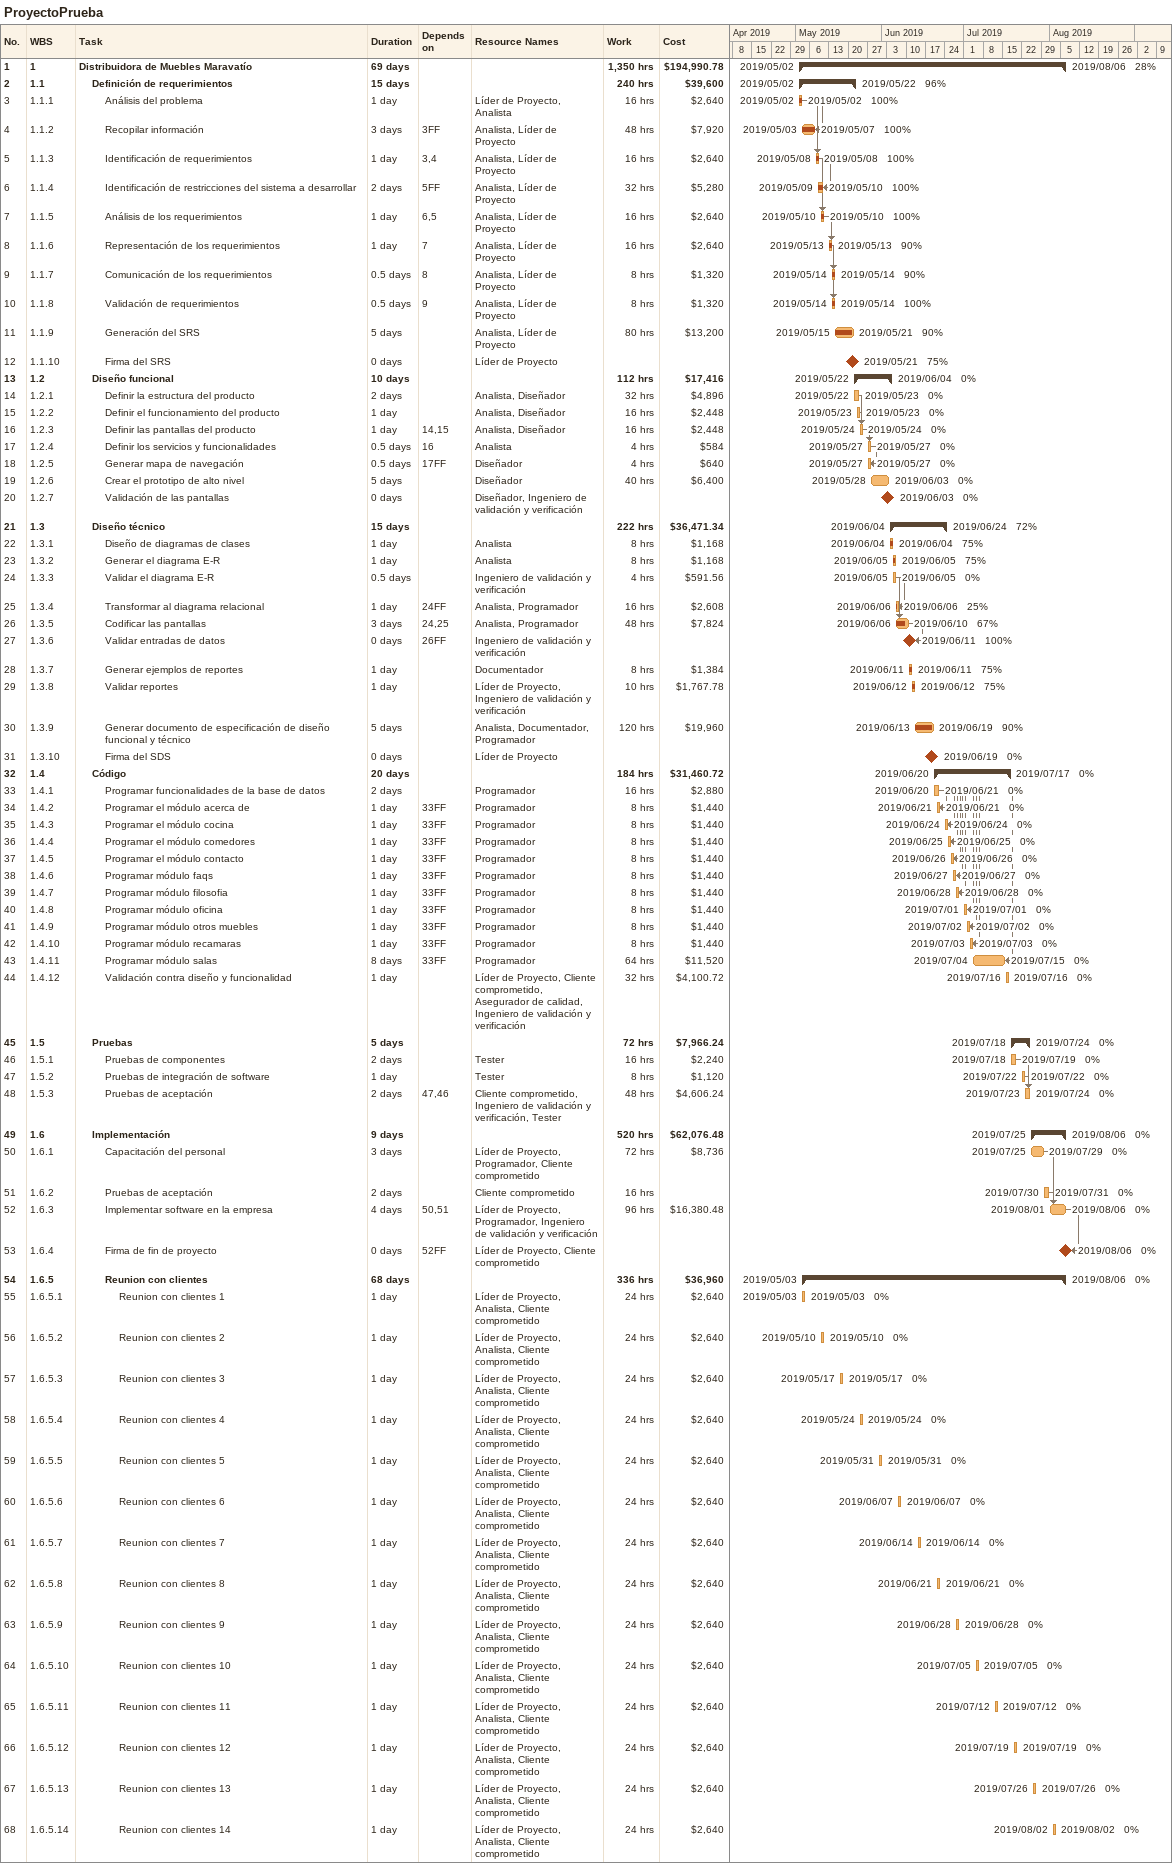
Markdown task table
ProyectoPrueba

| ID | WBS | Task | Duration | Start | Finish | Predecessors | Resources | % complete | Work (h) | Cost ($) |
|---|---|---|---|---|---|---|---|---|---|---|
| 1 | 1 | **Distribuidora de Muebles Maravatío** | 69d | 2019-05-02 | 2019-08-06 |  |  | 28 | 1350 | 194990.78 |
| 2 | 1.1 | **Definición de requerimientos** | 15d | 2019-05-02 | 2019-05-22 |  |  | 96 | 240 | 39600 |
| 3 | 1.1.1 | Análisis del problema | 1d | 2019-05-02 | 2019-05-02 |  | Líder de Proyecto, Analista | 100 | 16 | 2640 |
| 4 | 1.1.2 | Recopilar información | 3d | 2019-05-03 | 2019-05-07 | 3FF | Analista, Líder de Proyecto | 100 | 48 | 7920 |
| 5 | 1.1.3 | Identificación de requerimientos | 1d | 2019-05-08 | 2019-05-08 | 3, 4 | Analista, Líder de Proyecto | 100 | 16 | 2640 |
| 6 | 1.1.4 | Identificación de restricciones del sistema a desarrollar | 2d | 2019-05-09 | 2019-05-10 | 5FF | Analista, Líder de Proyecto | 100 | 32 | 5280 |
| 7 | 1.1.5 | Análisis de los requerimientos | 1d | 2019-05-10 | 2019-05-10 | 6, 5 | Analista, Líder de Proyecto | 100 | 16 | 2640 |
| 8 | 1.1.6 | Representación de los requerimientos | 1d | 2019-05-13 | 2019-05-13 | 7 | Analista, Líder de Proyecto | 90 | 16 | 2640 |
| 9 | 1.1.7 | Comunicación de los requerimientos | 0.5d | 2019-05-14 | 2019-05-14 | 8 | Analista, Líder de Proyecto | 90 | 8 | 1320 |
| 10 | 1.1.8 | Validación de requerimientos | 0.5d | 2019-05-14 | 2019-05-14 | 9 | Analista, Líder de Proyecto | 100 | 8 | 1320 |
| 11 | 1.1.9 | Generación del SRS | 5d | 2019-05-15 | 2019-05-21 |  | Analista, Líder de Proyecto | 90 | 80 | 13200 |
| 12 | 1.1.10 | Firma del SRS | 0d | 2019-05-21 | 2019-05-21 |  | Líder de Proyecto | 75 |  |  |
| 13 | 1.2 | **Diseño funcional** | 10d | 2019-05-22 | 2019-06-04 |  |  | 0 | 112 | 17416 |
| 14 | 1.2.1 | Definir la estructura del producto | 2d | 2019-05-22 | 2019-05-23 |  | Analista, Diseñador | 0 | 32 | 4896 |
| 15 | 1.2.2 | Definir el funcionamiento del producto | 1d | 2019-05-23 | 2019-05-23 |  | Analista, Diseñador | 0 | 16 | 2448 |
| 16 | 1.2.3 | Definir las pantallas del producto | 1d | 2019-05-24 | 2019-05-24 | 14, 15 | Analista, Diseñador | 0 | 16 | 2448 |
| 17 | 1.2.4 | Definir los servicios y funcionalidades | 0.5d | 2019-05-27 | 2019-05-27 | 16 | Analista | 0 | 4 | 584 |
| 18 | 1.2.5 | Generar mapa de navegación | 0.5d | 2019-05-27 | 2019-05-27 | 17FF | Diseñador | 0 | 4 | 640 |
| 19 | 1.2.6 | Crear el prototipo de alto nivel | 5d | 2019-05-28 | 2019-06-03 |  | Diseñador | 0 | 40 | 6400 |
| 20 | 1.2.7 | Validación de las pantallas | 0d | 2019-06-03 | 2019-06-03 |  | Diseñador, Ingeniero de validación y verificación | 0 |  |  |
| 21 | 1.3 | **Diseño técnico** | 15d | 2019-06-04 | 2019-06-24 |  |  | 72 | 222 | 36471.34 |
| 22 | 1.3.1 | Diseño de diagramas de clases | 1d | 2019-06-04 | 2019-06-04 |  | Analista | 75 | 8 | 1168 |
| 23 | 1.3.2 | Generar el diagrama E-R | 1d | 2019-06-05 | 2019-06-05 |  | Analista | 75 | 8 | 1168 |
| 24 | 1.3.3 | Validar el diagrama E-R | 0.5d | 2019-06-05 | 2019-06-05 |  | Ingeniero de validación y verificación | 0 | 4 | 591.56 |
| 25 | 1.3.4 | Transformar al diagrama relacional | 1d | 2019-06-06 | 2019-06-06 | 24FF | Analista, Programador | 25 | 16 | 2608 |
| 26 | 1.3.5 | Codificar las pantallas | 3d | 2019-06-06 | 2019-06-10 | 24, 25 | Analista, Programador | 67 | 48 | 7824 |
| 27 | 1.3.6 | Validar entradas de datos | 0d | 2019-06-11 | 2019-06-11 | 26FF | Ingeniero de validación y verificación | 100 |  |  |
| 28 | 1.3.7 | Generar ejemplos de reportes | 1d | 2019-06-11 | 2019-06-11 |  | Documentador | 75 | 8 | 1384 |
| 29 | 1.3.8 | Validar reportes | 1d | 2019-06-12 | 2019-06-12 |  | Líder de Proyecto, Ingeniero de validación y verificación | 75 | 10 | 1767.78 |
| 30 | 1.3.9 | Generar documento de especificación de diseño funcional y técnico | 5d | 2019-06-13 | 2019-06-19 |  | Analista, Documentador, Programador | 90 | 120 | 19960 |
| 31 | 1.3.10 | Firma del SDS | 0d | 2019-06-19 | 2019-06-19 |  | Líder de Proyecto | 0 |  |  |
| 32 | 1.4 | **Código** | 20d | 2019-06-20 | 2019-07-17 |  |  | 0 | 184 | 31460.72 |
| 33 | 1.4.1 | Programar funcionalidades de la base de datos | 2d | 2019-06-20 | 2019-06-21 |  | Programador | 0 | 16 | 2880 |
| 34 | 1.4.2 | Programar el módulo acerca de | 1d | 2019-06-21 | 2019-06-21 | 33FF | Programador | 0 | 8 | 1440 |
| 35 | 1.4.3 | Programar el módulo cocina | 1d | 2019-06-24 | 2019-06-24 | 33FF | Programador | 0 | 8 | 1440 |
| 36 | 1.4.4 | Programar el módulo comedores | 1d | 2019-06-25 | 2019-06-25 | 33FF | Programador | 0 | 8 | 1440 |
| 37 | 1.4.5 | Programar el módulo contacto | 1d | 2019-06-26 | 2019-06-26 | 33FF | Programador | 0 | 8 | 1440 |
| 38 | 1.4.6 | Programar módulo faqs | 1d | 2019-06-27 | 2019-06-27 | 33FF | Programador | 0 | 8 | 1440 |
| 39 | 1.4.7 | Programar módulo filosofia | 1d | 2019-06-28 | 2019-06-28 | 33FF | Programador | 0 | 8 | 1440 |
| 40 | 1.4.8 | Programar módulo oficina | 1d | 2019-07-01 | 2019-07-01 | 33FF | Programador | 0 | 8 | 1440 |
| 41 | 1.4.9 | Programar módulo otros muebles | 1d | 2019-07-02 | 2019-07-02 | 33FF | Programador | 0 | 8 | 1440 |
| 42 | 1.4.10 | Programar módulo recamaras | 1d | 2019-07-03 | 2019-07-03 | 33FF | Programador | 0 | 8 | 1440 |
| 43 | 1.4.11 | Programar módulo salas | 8d | 2019-07-04 | 2019-07-15 | 33FF | Programador | 0 | 64 | 11520 |
| 44 | 1.4.12 | Validación contra diseño y funcionalidad | 1d | 2019-07-16 | 2019-07-16 |  | Líder de Proyecto, Cliente comprometido, Asegurador de calidad, Ingeniero de validación y verificación | 0 | 32 | 4100.72 |
| 45 | 1.5 | **Pruebas** | 5d | 2019-07-18 | 2019-07-24 |  |  | 0 | 72 | 7966.24 |
| 46 | 1.5.1 | Pruebas de componentes | 2d | 2019-07-18 | 2019-07-19 |  | Tester | 0 | 16 | 2240 |
| 47 | 1.5.2 | Pruebas de integración de software | 1d | 2019-07-22 | 2019-07-22 |  | Tester | 0 | 8 | 1120 |
| 48 | 1.5.3 | Pruebas de aceptación | 2d | 2019-07-23 | 2019-07-24 | 47, 46 | Cliente comprometido, Ingeniero de validación y verificación, Tester | 0 | 48 | 4606.24 |
| 49 | 1.6 | **Implementación** | 9d | 2019-07-25 | 2019-08-06 |  |  | 0 | 520 | 62076.48 |
| 50 | 1.6.1 | Capacitación del personal | 3d | 2019-07-25 | 2019-07-29 |  | Líder de Proyecto, Programador, Cliente comprometido | 0 | 72 | 8736 |
| 51 | 1.6.2 | Pruebas de aceptación | 2d | 2019-07-30 | 2019-07-31 |  | Cliente comprometido | 0 | 16 |  |
| 52 | 1.6.3 | Implementar software en la empresa | 4d | 2019-08-01 | 2019-08-06 | 50, 51 | Líder de Proyecto, Programador, Ingeniero de validación y verificación | 0 | 96 | 16380.48 |
| 53 | 1.6.4 | Firma de fin de proyecto | 0d | 2019-08-06 | 2019-08-06 | 52FF | Líder de Proyecto, Cliente comprometido | 0 |  |  |
| 54 | 1.6.5 | **Reunion con clientes** | 68d | 2019-05-03 | 2019-08-06 |  |  | 0 | 336 | 36960 |
| 55 | 1.6.5.1 | Reunion con clientes 1 | 1d | 2019-05-03 | 2019-05-03 |  | Líder de Proyecto, Analista, Cliente comprometido | 0 | 24 | 2640 |
| 56 | 1.6.5.2 | Reunion con clientes 2 | 1d | 2019-05-10 | 2019-05-10 |  | Líder de Proyecto, Analista, Cliente comprometido | 0 | 24 | 2640 |
| 57 | 1.6.5.3 | Reunion con clientes 3 | 1d | 2019-05-17 | 2019-05-17 |  | Líder de Proyecto, Analista, Cliente comprometido | 0 | 24 | 2640 |
| 58 | 1.6.5.4 | Reunion con clientes 4 | 1d | 2019-05-24 | 2019-05-24 |  | Líder de Proyecto, Analista, Cliente comprometido | 0 | 24 | 2640 |
| 59 | 1.6.5.5 | Reunion con clientes 5 | 1d | 2019-05-31 | 2019-05-31 |  | Líder de Proyecto, Analista, Cliente comprometido | 0 | 24 | 2640 |
| 60 | 1.6.5.6 | Reunion con clientes 6 | 1d | 2019-06-07 | 2019-06-07 |  | Líder de Proyecto, Analista, Cliente comprometido | 0 | 24 | 2640 |
| 61 | 1.6.5.7 | Reunion con clientes 7 | 1d | 2019-06-14 | 2019-06-14 |  | Líder de Proyecto, Analista, Cliente comprometido | 0 | 24 | 2640 |
| 62 | 1.6.5.8 | Reunion con clientes 8 | 1d | 2019-06-21 | 2019-06-21 |  | Líder de Proyecto, Analista, Cliente comprometido | 0 | 24 | 2640 |
| 63 | 1.6.5.9 | Reunion con clientes 9 | 1d | 2019-06-28 | 2019-06-28 |  | Líder de Proyecto, Analista, Cliente comprometido | 0 | 24 | 2640 |
| 64 | 1.6.5.10 | Reunion con clientes 10 | 1d | 2019-07-05 | 2019-07-05 |  | Líder de Proyecto, Analista, Cliente comprometido | 0 | 24 | 2640 |
| 65 | 1.6.5.11 | Reunion con clientes 11 | 1d | 2019-07-12 | 2019-07-12 |  | Líder de Proyecto, Analista, Cliente comprometido | 0 | 24 | 2640 |
| 66 | 1.6.5.12 | Reunion con clientes 12 | 1d | 2019-07-19 | 2019-07-19 |  | Líder de Proyecto, Analista, Cliente comprometido | 0 | 24 | 2640 |
| 67 | 1.6.5.13 | Reunion con clientes 13 | 1d | 2019-07-26 | 2019-07-26 |  | Líder de Proyecto, Analista, Cliente comprometido | 0 | 24 | 2640 |
| 68 | 1.6.5.14 | Reunion con clientes 14 | 1d | 2019-08-02 | 2019-08-02 |  | Líder de Proyecto, Analista, Cliente comprometido | 0 | 24 | 2640 |
